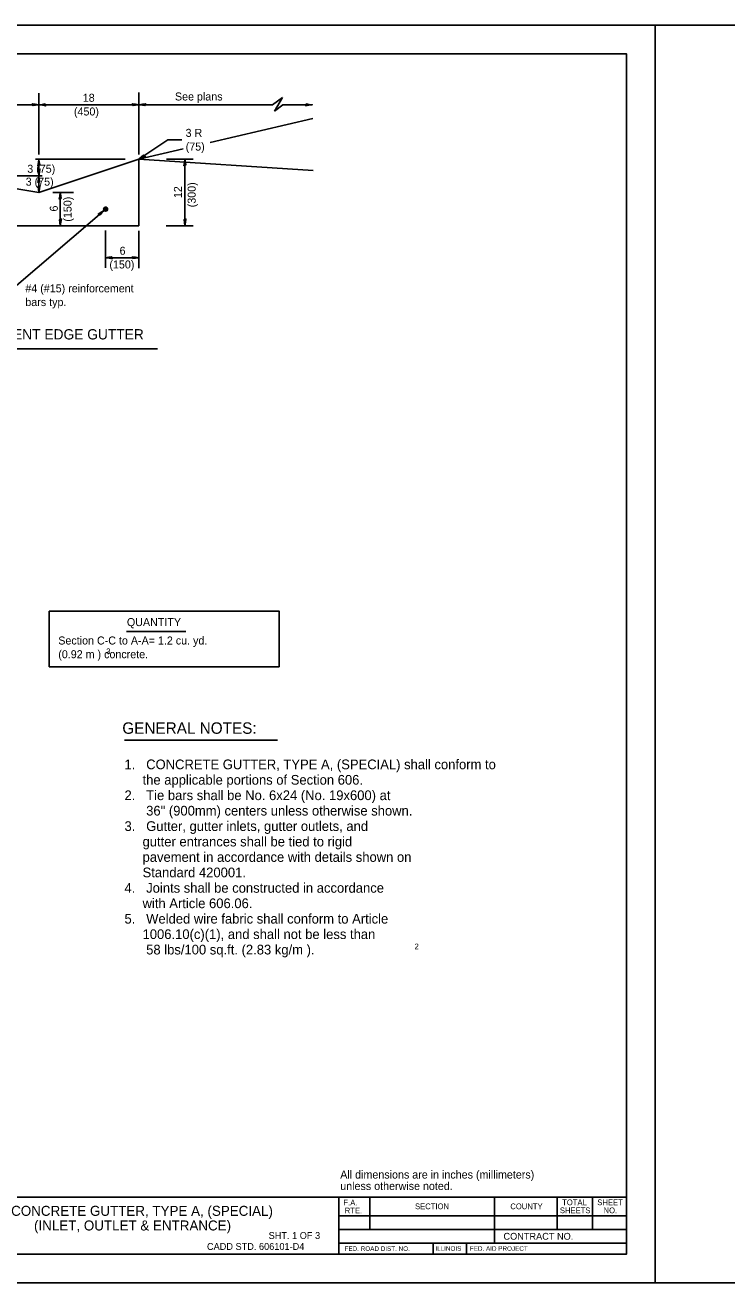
# Model space of a CAD drawing. Extents: x 116921 to 126621, y 61351 to 76334.
# Drawn here: x 122070 to 122684, y 64951 to 66051 of the extents above; entities that cross this region are included whole.
import ezdxf

# ---------------------------------------------------------------- set-up
doc = ezdxf.new("R2010")
doc.units = 0
for name, color, linetype in [('Sheets_50 Reference Boundary', 7, 'Continuous'), ('Sheets_General Details', 7, 'Continuous'), ('Sheets_Printer Plotting Border', 7, 'Continuous')]:
    doc.layers.add(name, color=color, linetype=linetype)

msp = doc.modelspace()

# ---------------------------------------------------------------- linework, layer by layer
at = {"layer": 'Sheets_50 Reference Boundary'}
msp.add_lwpolyline([(121020.8, 66025.6), (122595.8, 66025.6), (122595.8, 65025.6), (121020.8, 65025.6)], close=True, dxfattribs=at)
at = {"layer": 'Sheets_General Details'}
for p, q in [((122620.8, 66050.6), (120920.8, 66050.6)), ((122620.8, 64950.6), (122620.8, 66050.6)), ((124320.8, 66050.6), (122620.8, 66050.6)), ((122620.8, 66050.6), (122620.8, 64950.6)), ((122082.2, 65937.5), (122082.2, 65991)), ((122169.6, 65937.5), (122169.6, 65991.7)), ((121994.7, 65981), (122082.2, 65981)), ((122082.2, 65981), (122169.6, 65981)), ((122169.6, 65981), (122286.5, 65981)), ((122295, 65987.4), (122286.5, 65981)), ((122288, 65975.3), (122295, 65987.4)), ((122295.4, 65981), (122288, 65975.3)), ((122295.4, 65981), (122321.2, 65981)), ((122231.9, 65948), (122321.6, 65968.9)), ((122082.2, 65945.5), (122082.2, 65955.5)), ((122194.9, 65950.3), (122169.6, 65933.5)), ((122207, 65950.3), (122194.9, 65950.3)), ((122169.6, 65933.5), (122208.4, 65942.5)), ((122082.2, 65933.5), (122079.2, 65933.5)), ((122082.2, 65904.3), (122169.6, 65933.5)), ((122082.2, 65904.3), (122082.2, 65933.5)), ((122082.2, 65933.5), (122157.6, 65933.5)), ((122169.6, 65875.2), (122169.6, 65933.5)), ((122169.6, 65933.5), (122321.8, 65923.5)), ((122193.6, 65933.5), (122217.1, 65933.5)), ((122209.8, 65933.5), (122209.8, 65875.2)), ((122082.2, 65904.3), (121994.7, 65918.9)), ((122006.7, 65918.9), (122082.2, 65918.9)), ((122082.2, 65918.9), (122085.1, 65918.9)), ((122094.2, 65904.3), (122112.4, 65904.3)), ((122100.9, 65904.3), (122100.9, 65875.2)), ((122052.4, 65814.2), (122139.2, 65888.6)), ((121994.7, 65875.2), (122169.6, 65875.2)), ((122140.5, 65871.1), (122140.5, 65838.4)), ((122169.6, 65838.1), (122169.6, 65870.8)), ((122193.5, 65875.2), (122217.1, 65875.2)), ((122169.6, 65867.2), (122169.6, 65838.1)), ((122140.5, 65847.2), (122169.6, 65847.2)), ((122016.6, 65767.4), (122185.8, 65767.4)), ((122158.7, 65520.4), (122210.7, 65520.4)), ((122157, 65425.3), (122290.8, 65425.3)), ((121020.8, 65025.6), (122595.8, 65025.6)), ((122344.5, 65025.6), (122344.5, 64975.6)), ((122371.5, 65025.6), (122371.5, 64997.3)), ((122480.5, 65025.6), (122480.5, 64985.3)), ((122535.1, 65025.6), (122535.1, 64997.3)), ((122566.2, 65025.6), (122566.2, 64997.3)), ((122344.5, 65009.3), (122595.8, 65009.3)), ((122344.5, 64997.3), (122595.8, 64997.3)), ((122344.5, 64985.3), (122595.8, 64985.3)), ((122426.9, 64985.3), (122426.9, 64975.6)), ((122455.9, 64985.3), (122455.9, 64975.6)), ((122620.8, 64950.6), (120920.8, 64950.6)), ((124320.8, 64950.6), (122620.8, 64950.6))]:
    msp.add_line(p, q, dxfattribs=at)
for points in [[(121020.8, 66025.6), (122595.8, 66025.6), (122595.8, 64975.6), (121020.8, 64975.6)], [(122091.2, 65538.1), (122292.2, 65538.1), (122292.2, 65489.5), (122091.2, 65489.5)]]:
    msp.add_lwpolyline(points, close=True, dxfattribs=at)
for points in [[(122076.7, 65981), (122076.9, 65980.2), (122079.2, 65980.6), (122082.2, 65981), (122079, 65981.4), (122076.3, 65981.9), (122076.7, 65981), (122077, 65980.5), (122080.2, 65981), (122076.7, 65981.6), (122077.2, 65980.9), (122078.7, 65981), (122077.3, 65981.2)], [(122087.6, 65980.9), (122087.4, 65981.7), (122085.1, 65981.3), (122082.2, 65981), (122085.3, 65980.5), (122088.1, 65980), (122087.6, 65980.9), (122087.3, 65981.4), (122084.1, 65981), (122087.6, 65980.3), (122087.1, 65981), (122085.7, 65980.9), (122087.1, 65980.7)], [(122164.2, 65981), (122164.4, 65980.2), (122166.7, 65980.6), (122169.6, 65981), (122166.5, 65981.4), (122163.7, 65981.9), (122164.2, 65981), (122164.5, 65980.5), (122167.7, 65981), (122164.2, 65981.6), (122164.7, 65980.9), (122166.1, 65981), (122164.7, 65981.2)], [(122175.1, 65981), (122174.9, 65980.2), (122172.6, 65980.6), (122169.6, 65981), (122172.8, 65981.4), (122175.5, 65981.9), (122175.1, 65981), (122174.8, 65980.5), (122171.6, 65981), (122175.1, 65981.6), (122174.6, 65980.9), (122173.1, 65981), (122174.5, 65981.2)], [(122316.3, 65980.7), (122317.7, 65980.9), (122316.3, 65981), (122315.7, 65980.3), (122319.2, 65981), (122316, 65981.4), (122315.8, 65980.9), (122315.3, 65980.1), (122318.1, 65980.5), (122321.2, 65981), (122318.3, 65981.3), (122316, 65981.7), (122315.8, 65980.9)], [(122174.2, 65936.4), (122173.6, 65937), (122171.9, 65935.4), (122169.6, 65933.5), (122172.5, 65934.9), (122175.1, 65936), (122174.2, 65936.4), (122173.7, 65936.7), (122171.3, 65934.6), (122174.5, 65936), (122173.7, 65936.3), (122172.6, 65935.4), (122173.9, 65936)], [(122082.1, 65928.1), (122082.9, 65928.3), (122082.5, 65930.6), (122082.2, 65933.5), (122081.7, 65930.4), (122081.3, 65927.6), (122082.1, 65928.1), (122082.6, 65928.4), (122082.2, 65931.5), (122081.5, 65928.1), (122082.2, 65928.6), (122082.1, 65930), (122081.9, 65928.6)], [(122082.2, 65924.3), (122081.4, 65924.1), (122081.8, 65921.8), (122082.2, 65918.9), (122082.6, 65922), (122083.1, 65924.7), (122082.2, 65924.3), (122081.7, 65924), (122082.2, 65920.9), (122082.8, 65924.3), (122082.1, 65923.8), (122082.2, 65922.3), (122082.4, 65923.7)], [(122209.7, 65928.1), (122210.5, 65928.3), (122210.2, 65930.6), (122209.8, 65933.5), (122209.4, 65930.4), (122208.9, 65927.6), (122209.7, 65928.1), (122210.2, 65928.4), (122209.8, 65931.5), (122209.2, 65928.1), (122209.9, 65928.6), (122209.8, 65930), (122209.6, 65928.6)], [(122082.1, 65913.5), (122082.9, 65913.7), (122082.5, 65916), (122082.2, 65918.9), (122081.7, 65915.8), (122081.3, 65913.1), (122082.1, 65913.5), (122082.6, 65913.8), (122082.2, 65916.9), (122081.5, 65913.5), (122082.2, 65914), (122082.1, 65915.4), (122081.9, 65914)], [(122082.2, 65909.7), (122081.4, 65909.5), (122081.8, 65907.2), (122082.2, 65904.3), (122082.6, 65907.4), (122083.1, 65910.1), (122082.2, 65909.7), (122081.7, 65909.4), (122082.2, 65906.3), (122082.8, 65909.7), (122082.1, 65909.2), (122082.2, 65907.8), (122082.4, 65909.2)], [(122100.8, 65898.9), (122101.6, 65899.1), (122101.3, 65901.3), (122100.9, 65904.3), (122100.5, 65901.1), (122100, 65898.4), (122100.8, 65898.9), (122101.4, 65899.1), (122100.9, 65902.3), (122100.3, 65898.8), (122101, 65899.3), (122100.9, 65900.8), (122100.7, 65899.4)], [(122101, 65880.6), (122100.2, 65880.4), (122100.5, 65878.1), (122100.9, 65875.2), (122101.3, 65878.3), (122101.8, 65881.1), (122101, 65880.6), (122100.5, 65880.3), (122100.9, 65877.1), (122101.5, 65880.6), (122100.8, 65880.1), (122100.9, 65878.6), (122101.2, 65880.1)], [(122135, 65885.1), (122135.6, 65884.6), (122137.2, 65886.4), (122139.2, 65888.6), (122136.5, 65886.9), (122134.1, 65885.4), (122135, 65885.1), (122135.5, 65884.9), (122137.6, 65887.3), (122134.6, 65885.5), (122135.4, 65885.3), (122136.5, 65886.3), (122135.3, 65885.6)], [(122209.9, 65880.5), (122209.1, 65880.4), (122209.4, 65878.1), (122209.8, 65875.2), (122210.2, 65878.3), (122210.7, 65881), (122209.9, 65880.5), (122209.3, 65880.3), (122209.8, 65877.1), (122210.4, 65880.6), (122209.7, 65880.1), (122209.8, 65878.6), (122210, 65880)], [(122145.9, 65847.1), (122145.7, 65848), (122143.4, 65847.6), (122140.5, 65847.2), (122143.6, 65846.8), (122146.4, 65846.3), (122145.9, 65847.1), (122145.7, 65847.7), (122142.5, 65847.2), (122146, 65846.6), (122145.5, 65847.3), (122144, 65847.2), (122145.4, 65847)], [(122164.2, 65847.3), (122164.4, 65846.5), (122166.7, 65846.8), (122169.6, 65847.2), (122166.5, 65847.7), (122163.7, 65848.1), (122164.2, 65847.3), (122164.5, 65846.8), (122167.7, 65847.2), (122164.2, 65847.8), (122164.7, 65847.2), (122166.1, 65847.2), (122164.7, 65847.5)]]:
    msp.add_lwpolyline(points, dxfattribs=at)
for centre, radius in [((122140.5, 65889.7), 1.72), ((122140.5, 65889.7), 1.66), ((122140.5, 65889.7), 1.61), ((122140.5, 65889.7), 1.57), ((122140.5, 65889.7), 1.52), ((122140.5, 65889.7), 1.47), ((122140.5, 65889.7), 1.43), ((122140.5, 65889.7), 1.39), ((122140.5, 65889.7), 1.34), ((122140.5, 65889.7), 1.3), ((122140.5, 65889.7), 1.26), ((122140.5, 65889.7), 1.23), ((122140.5, 65889.7), 1.19), ((122140.5, 65889.7), 1.15), ((122140.5, 65889.7), 1.12), ((122140.5, 65889.7), 1.09), ((122140.5, 65889.7), 1.05), ((122140.5, 65889.7), 1.02), ((122140.5, 65889.7), 0.991), ((122140.5, 65889.7), 0.962), ((122140.5, 65889.7), 0.933), ((122140.5, 65889.7), 0.905), ((122140.5, 65889.7), 0.878), ((122140.5, 65889.7), 0.851), ((122140.5, 65889.7), 0.826), ((122140.5, 65889.8), 0.801), ((122140.5, 65889.8), 0.777), ((122140.5, 65889.8), 0.754), ((122140.5, 65889.8), 0.731), ((122140.5, 65889.8), 0.709), ((122140.5, 65889.8), 0.688), ((122140.5, 65889.8), 0.667), ((122140.5, 65889.8), 0.647), ((122140.5, 65889.8), 0.628), ((122140.5, 65889.8), 0.609), ((122140.5, 65889.8), 0.591), ((122140.5, 65889.8), 0.573), ((122140.5, 65889.8), 0.556), ((122140.5, 65889.8), 0.539), ((122140.5, 65889.8), 0.523), ((122140.5, 65889.8), 0.507), ((122140.5, 65889.8), 0.492), ((122140.5, 65889.8), 0.477), ((122140.5, 65889.8), 0.463), ((122140.5, 65889.8), 0.449), ((122140.5, 65889.8), 0.436), ((122140.5, 65889.8), 0.422), ((122140.5, 65889.8), 0.41), ((122140.5, 65889.8), 0.398), ((122140.5, 65889.8), 0.386), ((122140.5, 65889.8), 0.374), ((122140.5, 65889.8), 0.363), ((122140.5, 65889.8), 0.352), ((122140.4, 65889.8), 0.341), ((122140.4, 65889.8), 0.331), ((122140.4, 65889.8), 0.321), ((122140.4, 65889.8), 0.312), ((122140.4, 65889.8), 0.302), ((122140.4, 65889.8), 0.293), ((122140.4, 65889.8), 0.284), ((122140.4, 65889.8), 0.276), ((122140.4, 65889.8), 0.268), ((122140.4, 65889.8), 0.26), ((122140.4, 65889.8), 0.252), ((122140.4, 65889.8), 0.244), ((122140.4, 65889.8), 0.237), ((122140.4, 65889.8), 0.23), ((122140.4, 65889.8), 0.223), ((122140.4, 65889.8), 0.216), ((122140.4, 65889.8), 0.21), ((122140.4, 65889.8), 0.203), ((122140.4, 65889.8), 0.197), ((122140.5, 65889.8), 0.191), ((122140.5, 65889.8), 0.186), ((122140.5, 65889.8), 0.18), ((122140.5, 65889.8), 0.175), ((122140.5, 65889.8), 0.169), ((122140.5, 65889.8), 0.164), ((122140.5, 65889.8), 0.159), ((122140.5, 65889.8), 0.155), ((122140.5, 65889.8), 0.15), ((122140.5, 65889.8), 0.145), ((122140.5, 65889.8), 0.141), ((122140.5, 65889.8), 0.137), ((122140.5, 65889.8), 0.133), ((122140.5, 65889.8), 0.129), ((122140.5, 65889.8), 0.125), ((122140.5, 65889.8), 0.121)]:
    msp.add_circle(centre, radius, dxfattribs=at)
at = {"layer": 'Sheets_Printer Plotting Border'}
for points in [[(120920.8, 64950.6), (122620.8, 64950.6), (122620.8, 66050.6), (120920.8, 66050.6)], [(122620.8, 64950.6), (124320.8, 64950.6), (124320.8, 66050.6), (122620.8, 66050.6)]]:
    msp.add_lwpolyline(points, close=True, dxfattribs=at)

# ---------------------------------------------------------------- texts
at = {"layer": 'Sheets_General Details'}
for s, height, rotation, p in [('18', 7, 360, (122120.5, 65983.6)), ('See plans', 7, 360, (122201.1, 65984.7)), ('(450)', 7, 360, (122112.8, 65971.6)), ('3 R', 7, 360, (122210.4, 65952.9)), ('(75)', 7, 360, (122210.5, 65940.9)), ('3 (75)', 7, 360, (122072, 65921.5)), ('3 (75)', 7, 360, (122070.6, 65910.2)), ('(300)', 7, 90, (122219.2, 65891.3)), ('12', 7, 90, (122207.2, 65899.3)), ('6', 7, 90, (122098.7, 65887.6)), ('(150)', 7, 90, (122110.7, 65878.7)), ('6', 7, 360, (122152.7, 65849.8)), ('(150)', 7, 360, (122143.8, 65837.8)), ('#4 (#15) reinforcement ', 7, 360, (122070.3, 65816.9)), ('bars typ.', 7, 360, (122070.3, 65804.9)), ('PAVEMENT EDGE GUTTER', 9, 360, (122017.4, 65775.7)), ('QUANTITY', 7, 360, (122159.1, 65525)), ('Section C-C to A-A= 1.2 cu. yd.', 7, 360, (122099.1, 65508.9)), ('3', 5, 360, (122141, 65500.4)), ('(0.92 m ) concrete.', 7, 360, (122099.1, 65496.9)), ('GENERAL NOTES:', 10, 360, (122155.1, 65430.8)), ('1.   CONCRETE GUTTER, TYPE A, (SPECIAL) shall conform to ', 8.5, 360, (122157, 65399.8)), ('     the applicable portions of Section 606.', 8.5, 360, (122157, 65386.3)), ('2.   Tie bars shall be No. 6x24 (No. 19x600) at', 8.5, 360, (122157, 65372.8)), ('      36" (900mm) centers unless otherwise shown.', 8.5, 360, (122157, 65359.3)), ('3.   Gutter, gutter inlets, gutter outlets, and ', 8.5, 360, (122157, 65345.8)), ('     gutter entrances shall be tied to rigid ', 8.5, 360, (122157, 65332.3)), ('     pavement in accordance with details shown on', 8.5, 360, (122157, 65318.8)), ('     Standard 420001.', 8.5, 360, (122157, 65305.3)), ('4.   Joints shall be constructed in accordance', 8.5, 360, (122157, 65291.8)), ('     with Article 606.06.', 8.5, 360, (122157, 65278.3)), ('5.   Welded wire fabric shall conform to Article ', 8.5, 360, (122157, 65264.8)), ('     1006.10(c)(1), and shall not be less than ', 8.5, 360, (122157, 65251.3)), ('      58 lbs/100 sq.ft. (2.83 kg/m ).', 8.5, 360, (122157, 65237.8)), ('2', 5, 360, (122410.5, 65242.3)), ('All dimensions are in inches (millimeters)', 7.001, 360, (122345.6, 65041.8)), ('unless otherwise noted.', 7.001, 360, (122345.6, 65031.8)), ('F.A. ', 5, 360, (122348.4, 65018.3)), ('TOTAL', 5, 360, (122539.6, 65018.5)), ('SHEET', 5, 360, (122570.3, 65018.5)), ('CONCRETE GUTTER, TYPE A, (SPECIAL)', 8.75, 360, (122057.9, 65009.2)), ('RTE.', 5, 360, (122349.5, 65011.3)), ('SECTION', 5, 360, (122411, 65015)), ('COUNTY', 5, 360, (122494.3, 65015)), ('SHEETS', 5, 360, (122537.6, 65011.5)), ('NO.', 5, 360, (122575.8, 65011.5)), ('(INLET, OUTLET & ENTRANCE)', 8.75, 360, (122077.9, 64996.4)), ('SHT. 1 OF 3', 6, 360, (122283, 64989)), ('CONTRACT NO.      ', 6, 360, (122488.3, 64988.3)), ('   CADD STD. 606101-D4', 6, 360, (122222.4, 64979.4)), ('FED. ROAD DIST. NO.  ', 4, 360, (122349.4, 64978.5)), ('ILLINOIS', 4, 360, (122428.8, 64978.6)), ('FED. AID PROJECT', 4, 360, (122458.9, 64978.6))]:
    msp.add_text(s, height=height, rotation=rotation, dxfattribs=at).set_placement(p)

doc.saveas('drawing.dxf')
